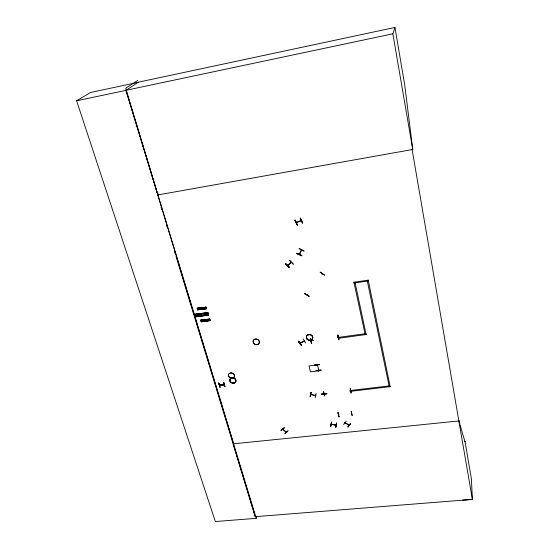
<?xml version="1.0" encoding="UTF-8"?>
<svg xmlns="http://www.w3.org/2000/svg" width="549" height="549" viewBox="0 0 549 549"><rect width="100%" height="100%" fill="white"/><g stroke="black" fill="none" stroke-linecap="round" stroke-linejoin="round"><path stroke-width="0.82" d="M326.772 393.757C311.249 394.848 337.409 392.851 321.851 394.271M321.831 393.928L326.758 393.4L321.81 394.093M319.69 364.68C309.032 366.348 317.974 363.513 319.69 364.701M314.652 365.078L319.676 364.351M345.335 422.895L344.978 423.011L345.053 422.538M349.246 425.276L345.17 422.552M300.797 220.952L300.914 220.753M301.277 220.746L296.398 222.674M219.476 385.453L224.198 384.78L219.456 385.446M304.263 341.135L300.07 342.967M300.516 343.139L300.433 342.741M304.276 341.094L300.097 343.345M350.687 390.257L350.838 391.32L390.27 386.647M389.097 385.906L350.646 390.483M389.275 386.757L367.315 281.102M322.153 273.924L322.4 273.759M222.029 385.117L221.823 384.677M330.615 426.257L331.596 422.085L330.642 426.244M330.862 426.264L331.569 422.099M331.747 423.979L331.658 424.48L331.301 423.938M352.115 415.552L351.182 411.18L352.142 415.394M366.018 333.62L338.438 337.374L338.644 338.266L366.21 334.519M351.435 413.562L351.6 413.061M350.537 423.485L347.894 427.019L350.564 423.499M335.789 427.239L336.53 423.018L335.844 427.095M335.837 427.225L336.551 423.039M348.869 424.754L348.718 424.919M348.938 424.741L349.198 425.228M349.233 424.912L349.102 425.084M351.401 413.541L351.429 413.081M365.01 333.751L353.892 282.049M345.465 422.723L345.273 423.183M350.214 388.617L351.175 392.947M346.261 421.014L343.64 424.507M350.214 390.6L350.214 391.101L350.104 390.73M350.111 390.874L350.557 390.565L350.66 391.012M344.964 422.655L349.054 425.358M390.243 386.873L368.159 279.997M368.358 280.951L354.091 283.003M338.026 412.594L338.987 416.938L338.019 412.594M338.568 414.454L338.781 414.914L338.747 414.461M338.74 414.44L338.534 414.914M336.105 424.802L336.015 425.303L335.768 424.741M310.034 396.474L310.878 392.315L310.315 396.399M310.281 396.55L310.851 392.329M310.734 394.381L311.173 394.69L311.31 394.333M331.315 424.411L331.411 423.917M331.768 424.452L331.795 424.034M315.236 395.307L315.6 395.664L315.661 395.232M315.256 397.641L316.114 393.475M355.128 282.852L366.176 334.725M301.634 250.008L299.507 254.462L299.802 253.919M301.696 249.774L301.223 250.296M301.6 250.09L301.449 250.399M338.829 339.639L337.807 335.048L338.891 339.502M324.679 393.695L324.679 393.612M338.335 337.189L337.827 337.532L337.841 337.086M337.875 337.505L337.882 337.031M323.574 391.753L324.617 396.076L323.347 391.794M338.301 337.031L337.82 337.491M324.404 393.427L324.143 394.031L324.294 393.084M324.624 393.956L324.583 393.509M315.503 395.664L315.62 395.177M321.048 370.252L316.004 370.575L321.069 370.088M315.119 395.534L315.277 395.095M318.701 370.273C318.537 370.994 318.262 371.014 318.825 370.671M311.235 394.196L311.173 394.457M286.139 431.699L285.967 431.843M310.309 396.399L311.098 392.343M310.782 394.141L310.782 394.587L310.892 394.12M316.924 364.358L317.288 364.385M317.137 364.296L317.034 364.708M287.951 430.924L284.807 433.717L288.005 430.773M313.767 340.332L308.668 340.785M311.324 341.066L311.647 340.469M311.722 340.689L311.132 340.95L311.235 340.469M282.776 429.277L286.434 432.276L286.207 431.699M286.468 431.912L286.255 432.365L282.721 429.112M311.633 342.995L310.562 338.438M311.4 340.469L311.269 341.19L311.139 340.531M311.585 340.428L311.475 341.204M284.08 427.753L280.923 430.567L284.217 427.87M310.549 338.452L311.564 343.111L310.59 338.431M282.824 429.016L282.701 429.455M282.941 429.682L283.195 429.256M281.143 430.574L284.307 427.774M138.135 82.329L90.503 92.493L76.613 100.796L215.345 521.55L256.232 518.311L256.712 516.678M305.738 342.953L303.034 338.863M324.562 275.159L320.101 272.071L324.603 275.083M322.448 273.519L321.899 274.075L322.29 273.416M300.42 342.72L300.145 343.365M318.777 371L318.695 370.568L318.756 370.952M298.594 341.183C307.557 353.94 292.075 333.071 301.463 345.266C298.285 339.632 296.94 340.037 301.291 345.362M412.121 149.671L412.766 149.561L392.858 33.812L394.937 27.45L138.355 82.185L125.941 90.359L76.613 100.796M307.035 294.683L307.049 294.415M307.09 294.655L306.816 294.744M337.731 337.333L338.259 337.237M291.457 262.429L290.936 262.525M304.022 251.078L299.15 248.553M301.422 249.768L301.195 250.289M301.525 249.699L299.411 254.18M299.528 253.796L299.287 254.407L299.603 253.768M299.582 254.256L299.775 253.851M293.276 264.22L289.556 260.308L293.324 264.103M296.954 253.219L296.789 253.583L301.881 255.608L296.934 253.261L301.861 255.656M289.474 267.487L285.741 263.602L289.474 267.487L285.487 263.897L285.72 263.623M287.717 265.641L291.533 262.189M288.115 265.133L287.751 265.62M287.909 264.995L287.82 265.208M302.382 223.1L300.166 218.104L302.657 222.99M301.765 255.855L296.796 253.569M297.352 225.001L295.115 220.032L294.799 220.245M294.834 220.224L297.098 225.117L297.428 224.905M296.858 222.276L296.803 222.146M296.35 222.215L301.127 220.554M224.795 386.668L223.704 382.488L224.96 386.729M219.312 384.924L224.047 384.293L219.319 384.979M223.45 382.529L224.788 386.75L223.711 382.502M218.797 382.989L220.074 387.217M219.964 387.32L218.687 383.092M304.05 251.023L299.157 248.546M309.108 296.234C294.813 287.724 318.53 302.046 304.62 293.447M205.326 321.186L204.887 319.662M203.679 321.343L203.212 319.882M204.468 321.24L204.002 319.779M202.197 321.536L201.758 320.019M201.305 321.652L210.041 320.582L209.546 319.003L209.691 319.525L200.913 320.63L200.865 320.129L201.277 321.7L209.958 320.465M337.978 412.724L338.987 416.938M200.886 309.307L200.412 307.817M201.778 309.19L201.305 307.701M200.09 309.41L199.616 307.927M199.198 309.526L198.724 308.044M198.601 309.609L198.127 308.126M197.709 309.725L206.493 308.799L205.992 307.015L206.143 307.557L197.304 308.689L206.232 307.557M206.074 307.316L197.228 308.421L197.674 309.78L206.424 308.559M337.786 337.326L338.246 337.271M350.557 391.046L350.214 391.08M289.268 267.665L285.507 263.87M221.501 384.719C221.666 385.83 221.316 384.396 221.899 384.76M347.936 427.019L350.55 423.615M287.559 265.435L291.279 262.298M311.455 341.155L311.331 340.709M331.246 424.212L336.146 425.139M295.039 220.135L297.38 225.015M283.01 429.682L282.838 429.332M219.991 387.313L218.728 383.072M324.335 393.777L324.233 393.345M310.768 394.408L315.648 395.5M137.778 80.415L125.666 88.307L157.899 194.929L157.714 192.363M311.358 343.139L310.295 338.589M300.365 218.097L302.664 222.997M392.858 33.812L126.05 90.29L233.654 443.798M394.937 27.45L404.688 84.635L412.752 149.479L412.107 149.602L472.387 499.384L462.388 500.235M157.343 195.025L412.752 149.479M353.851 282.241L368.125 280.182M206.143 307.378L197.16 308.195L206.06 307.262M197.221 308.387L206.115 307.145L206.486 308.449L197.571 309.629M206.403 308.497L197.516 309.43L197.661 309.945M197.654 309.821L206.479 308.662M207.886 312.724L208.545 315.222L195.369 316.924L194.614 314.309L207.803 312.614M195.211 316.238L208.414 314.508L208.524 315.023L195.341 316.684L195.142 316.149L208.414 314.508M195.238 316.485L208.421 314.776M209.697 319.353L200.769 320.142L209.615 319.058L209.704 319.539M209.636 319.298L200.769 320.129M209.787 319.532L200.92 320.479M201.257 321.872L201.112 321.364L209.938 320.3M201.112 321.35L209.958 320.287M201.257 321.748L210.027 320.623M219.243 384.746L223.951 384.19M224.225 385.11L219.531 385.652L224.225 385.124M350.152 391.066L350.605 391.018M459.431 420.891L233.153 443.853L255.175 516.684M336.015 425.283L331.273 424.363M315.51 395.644L310.686 394.546M337.848 334.904L338.905 339.611M201.126 321.391L210.034 320.41L209.67 319.12L200.776 320.17M194.614 314.289L207.899 312.656L208.009 313.17M208.545 314.954L195.355 316.704M207.927 313.019L208.03 313.376L194.751 314.776M206.342 308.291L197.585 309.663M321.035 370.17L316.011 370.575M125.941 90.359L256.232 518.311M161.083 207.302L161.831 209.759M166.573 225.31L167.321 227.766M174.301 250.687L175.55 254.777M176.044 256.41L255.347 516.671L472.387 499.384L471.385 478.749L464.989 441.279L465.01 441.821L458.868 420.946M196.055 314.2L196.72 316.492M198.278 313.911L198.944 316.203M196.94 314.083L197.606 316.375M200.804 313.582L201.462 315.867M199.465 313.754L200.124 316.046M208.716 319.175L209.148 320.698M205.216 307.262L205.587 308.565M205.154 307.193L205.594 308.737M206.548 312.834L207.206 315.126M350.2 388.617L351.12 393.098M308.833 334.622L308.833 334.636A3.246 2.827 16.5 0 0 307.166 339.261A3.246 2.827 16.5 0 0 312.601 338.568A3.246 2.827 16.5 0 0 308.847 334.664L308.826 334.588M207.886 312.882L194.703 314.447M206.39 308.346L206.479 308.785M200.749 308.346L201.476 308.607L200.749 308.346M204.331 320.3L205.052 320.554L204.331 320.3M318.53 370.294L318.544 370.342M202.787 321.46L202.348 319.943L202.787 321.46M317.459 364.879L309.025 365.909L310.501 371.831L318.914 370.822L317.459 364.879M253.487 342.995A3.198 2.752 21.8 0 0 258.929 343.585A3.198 2.752 21.8 0 0 256.287 339.097A3.198 2.752 21.8 0 0 253.487 342.995M253.535 342.885A3.191 2.745 21.8 0 0 258.97 343.475A3.191 2.745 21.8 0 0 256.335 339.001A3.191 2.745 21.8 0 0 253.535 342.885M307.2 339.158A3.239 2.82 16.5 0 0 312.628 338.459A3.239 2.82 16.5 0 0 308.881 334.567A3.246 2.827 16.5 0 0 307.193 339.165A3.246 2.827 16.5 0 0 312.628 338.465A3.246 2.827 16.5 0 0 308.874 334.567A3.239 2.82 16.5 0 0 307.2 339.158M230.251 381.438A3.102 2.587 22.2 0 0 235.514 382.042A3.102 2.587 22.2 0 0 232.9 377.767A3.102 2.587 22.2 0 0 230.251 381.438M230.196 381.555A3.116 2.601 22.2 0 0 235.473 382.159A3.109 2.594 22.2 0 0 232.858 377.87A3.116 2.601 22.2 0 0 230.196 381.555M235.473 382.159A3.116 2.601 22.2 0 0 232.851 377.87A3.109 2.594 22.2 0 0 230.203 381.548A3.109 2.594 22.2 0 0 235.473 382.152M228.761 376.683A3.122 2.608 22.5 0 0 234.046 377.287A3.122 2.608 22.5 0 0 231.417 372.984A3.122 2.608 22.5 0 0 228.761 376.683M228.816 376.573A3.116 2.601 22.5 0 0 234.087 377.177A3.116 2.601 22.5 0 0 231.465 372.881A3.116 2.601 22.5 0 0 228.816 376.573"/></g></svg>
